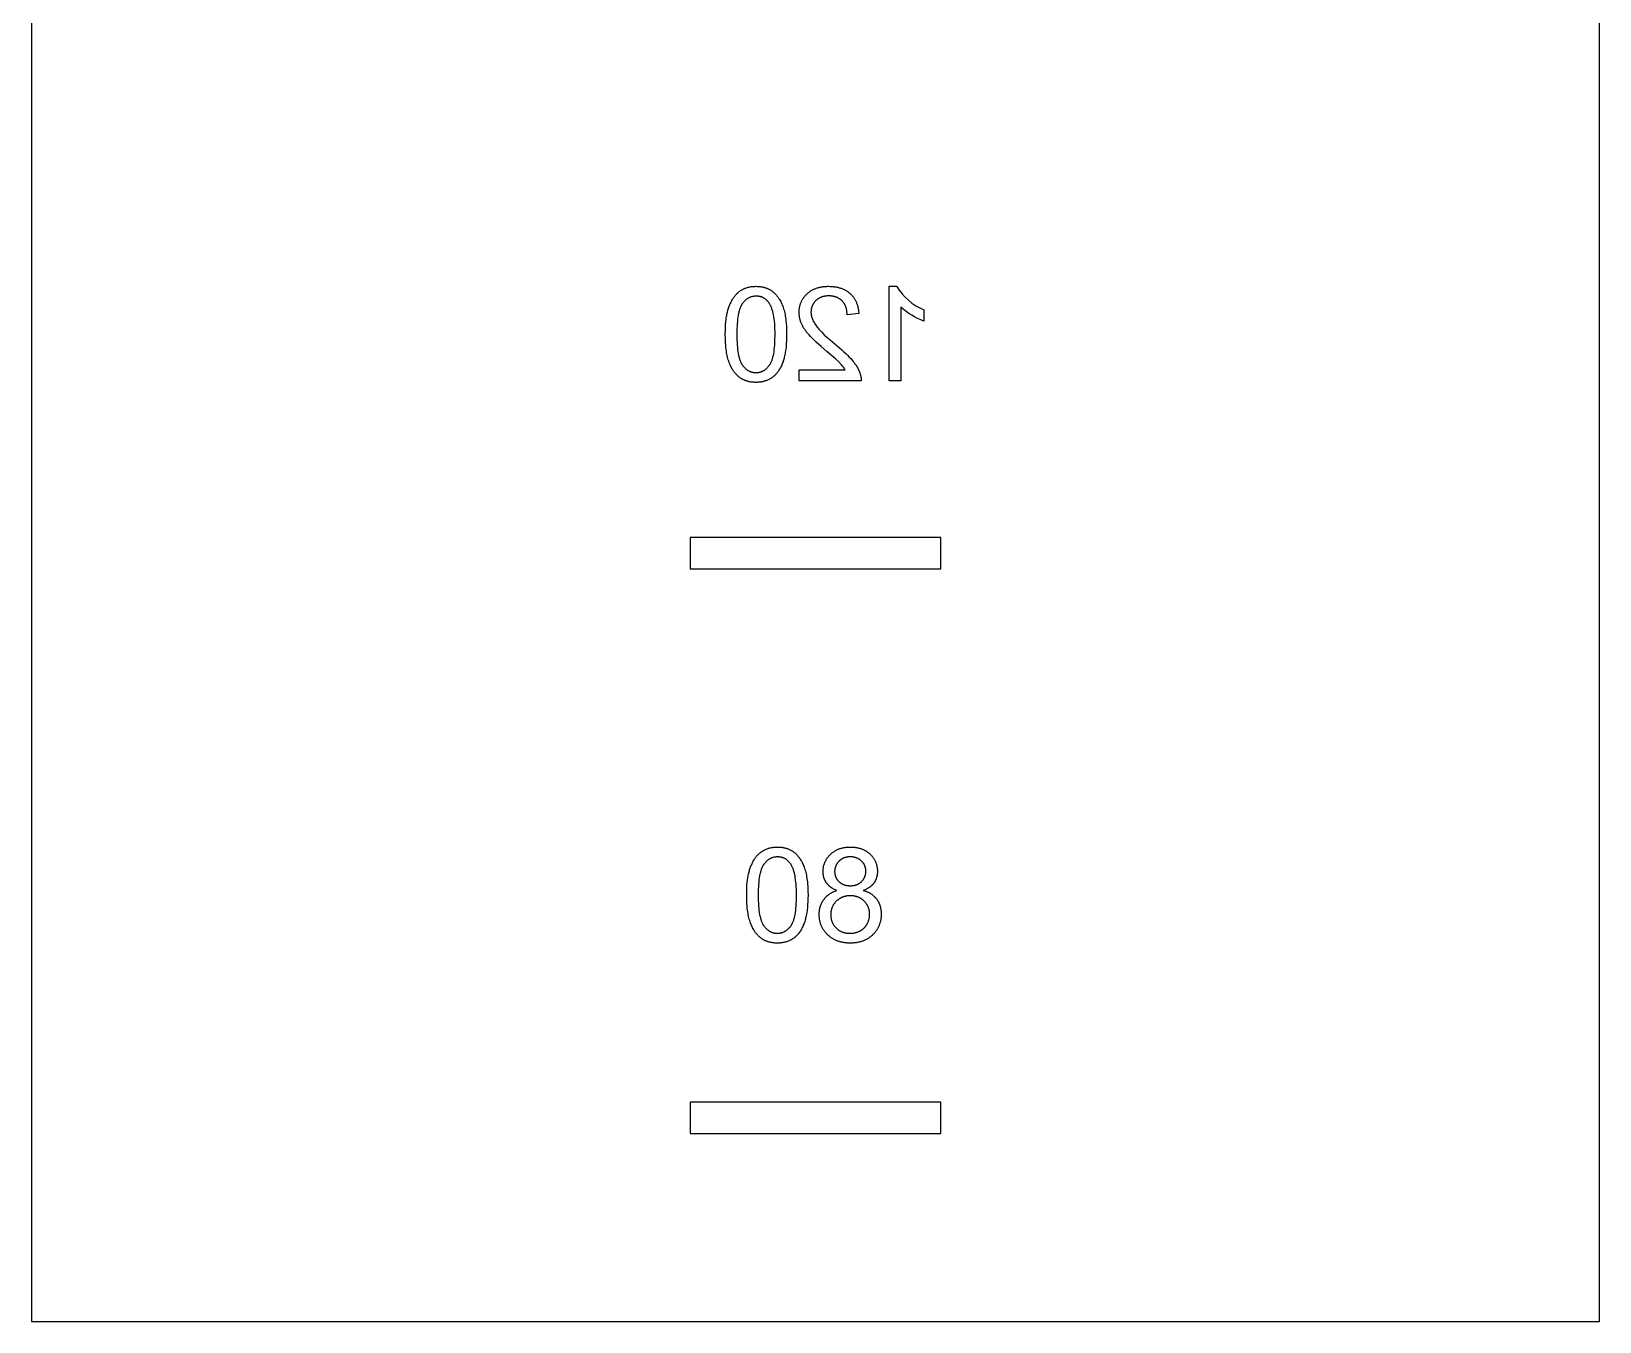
# Model space of a CAD drawing. Header units: millimetres. Extents: x -140 to 481, y -369 to 65.
# Drawn here: x -111 to 139, y -369 to -163.3 of the extents above; entities that cross this region are included whole.
import ezdxf

# ---------------------------------------------------------------- set-up
doc = ezdxf.new("R2010")
doc.units = ezdxf.units.MM
doc.layers.add('DEFAULT', color=7, linetype='Continuous')

msp = doc.modelspace()

# ---------------------------------------------------------------- linework, layer by layer
at = {"layer": 'DEFAULT'}
for p, q in [((25.76, -219.02, 1.5), (25.76, -203.97, 1.5)), ((25.76, -203.97, 1.5), (26.94, -203.97, 1.5)), ((27.6, -207.3, 1.5), (27.6, -219.02, 1.5)), ((31.28, -207.74, 1.5), (31.28, -209.52, 1.5)), ((27.6, -219.02, 1.5), (25.76, -219.02, 1.5))]:
    msp.add_line(p, q, dxfattribs=at)
for points in [[(9.4, -211.63), (9.39, -212.15), (9.37, -212.65), (9.34, -213.13), (9.3, -213.6), (9.25, -214.04), (9.19, -214.47), (9.15, -214.68), (9.11, -214.88), (9.07, -215.07), (9.03, -215.27), (8.98, -215.46), (8.93, -215.64), (8.87, -215.82), (8.82, -215.99), (8.76, -216.16), (8.7, -216.33), (8.63, -216.49), (8.56, -216.64), (8.49, -216.8), (8.42, -216.94), (8.34, -217.08), (8.26, -217.22), (8.18, -217.35), (8.09, -217.48), (8.01, -217.61), (7.91, -217.73), (7.84, -217.82), (7.76, -217.91), (7.67, -218), (7.59, -218.09), (7.5, -218.17), (7.42, -218.25), (7.33, -218.33), (7.24, -218.41), (7.14, -218.48), (7.05, -218.55), (6.95, -218.61), (6.86, -218.67), (6.76, -218.73), (6.65, -218.79), (6.55, -218.84), (6.44, -218.89), (6.34, -218.94), (6.23, -218.98), (6.12, -219.02), (6, -219.06), (5.89, -219.1), (5.77, -219.13), (5.65, -219.16), (5.53, -219.18), (5.41, -219.21), (5.29, -219.23), (5.16, -219.24), (5.04, -219.26), (4.91, -219.27), (4.78, -219.27), (4.64, -219.28), (4.51, -219.28), (4.31, -219.28), (4.21, -219.27), (4.11, -219.27), (4.01, -219.26), (3.91, -219.25), (3.82, -219.24), (3.72, -219.23), (3.63, -219.21), (3.54, -219.19), (3.44, -219.18), (3.35, -219.16), (3.27, -219.13), (3.18, -219.11), (3.09, -219.09), (3, -219.06), (2.92, -219.03), (2.84, -219), (2.75, -218.97), (2.67, -218.93), (2.59, -218.9), (2.51, -218.86), (2.44, -218.82), (2.36, -218.78), (2.28, -218.74), (2.21, -218.7), (2.14, -218.65), (2.06, -218.6), (1.99, -218.55), (1.92, -218.5), (1.85, -218.45), (1.78, -218.4), (1.72, -218.34), (1.65, -218.28), (1.59, -218.22), (1.52, -218.16), (1.46, -218.1), (1.4, -218.04), (1.34, -217.97), (1.28, -217.91), (1.22, -217.84), (1.16, -217.77), (1.11, -217.7), (1.05, -217.63), (1, -217.56), (0.94, -217.48), (0.89, -217.41), (0.84, -217.33), (0.79, -217.25), (0.74, -217.17), (0.65, -217), (0.55, -216.83), (0.47, -216.66), (0.39, -216.47), (0.31, -216.28), (0.23, -216.09), (0.16, -215.89), (0.1, -215.68), (0.04, -215.47), (-0.02, -215.25), (-0.07, -215.02), (-0.12, -214.78), (-0.17, -214.53), (-0.21, -214.28), (-0.24, -214.02), (-0.27, -213.75), (-0.3, -213.47), (-0.34, -212.89), (-0.37, -212.28), (-0.38, -211.63), (-0.37, -211.09), (-0.36, -210.57), (-0.33, -210.09), (-0.29, -209.63), (-0.25, -209.2), (-0.22, -209), (-0.19, -208.8), (-0.16, -208.61), (-0.12, -208.43), (-0.08, -208.26), (-0.04, -208.09), (0.05, -207.77), (0.09, -207.61), (0.14, -207.46), (0.19, -207.31), (0.25, -207.16), (0.3, -207.02), (0.36, -206.88), (0.42, -206.74), (0.48, -206.6), (0.54, -206.47), (0.61, -206.34), (0.68, -206.22), (0.75, -206.1), (0.82, -205.98), (0.89, -205.86), (0.96, -205.75), (1.04, -205.64), (1.12, -205.53), (1.21, -205.43), (1.29, -205.33), (1.38, -205.23), (1.47, -205.14), (1.56, -205.05), (1.66, -204.97), (1.75, -204.88), (1.85, -204.8), (1.96, -204.73), (2.06, -204.66), (2.17, -204.59), (2.28, -204.52), (2.39, -204.46), (2.51, -204.4), (2.62, -204.35), (2.74, -204.29), (2.87, -204.25), (2.99, -204.2), (3.12, -204.16), (3.25, -204.13), (3.38, -204.1), (3.51, -204.07), (3.65, -204.04), (3.78, -204.02), (3.92, -204), (4.07, -203.99), (4.21, -203.98), (4.36, -203.98), (4.51, -203.97), (4.71, -203.98), (4.81, -203.98), (4.91, -203.99), (5.01, -204), (5.1, -204), (5.2, -204.02), (5.29, -204.03), (5.39, -204.04), (5.48, -204.06), (5.57, -204.08), (5.66, -204.1), (5.75, -204.12), (5.83, -204.14), (5.92, -204.17), (6.01, -204.19), (6.09, -204.22), (6.17, -204.25), (6.26, -204.28), (6.34, -204.32), (6.42, -204.35), (6.5, -204.39), (6.57, -204.43), (6.65, -204.47), (6.73, -204.51), (6.8, -204.55), (6.87, -204.6), (6.95, -204.65), (7.02, -204.7), (7.09, -204.75), (7.16, -204.8), (7.22, -204.85), (7.29, -204.91), (7.36, -204.97), (7.42, -205.02), (7.49, -205.08), (7.55, -205.15), (7.61, -205.21), (7.67, -205.27), (7.73, -205.34), (7.79, -205.41), (7.85, -205.48), (7.9, -205.55), (7.96, -205.62), (8.01, -205.69), (8.07, -205.76), (8.12, -205.84), (8.17, -205.92), (8.22, -206), (8.27, -206.08), (8.36, -206.24), (8.46, -206.41), (8.54, -206.59), (8.63, -206.77), (8.7, -206.96), (8.78, -207.15), (8.85, -207.35), (8.92, -207.56), (8.98, -207.77), (9.04, -208), (9.09, -208.23), (9.14, -208.47), (9.18, -208.71), (9.22, -208.97), (9.26, -209.23), (9.29, -209.5), (9.32, -209.78), (9.36, -210.37), (9.39, -210.98)], [(21.28, -219.02), (11.37, -219.02), (11.37, -217.26), (18.72, -217.26), (18.64, -217.13), (18.56, -217.01), (18.47, -216.88), (18.37, -216.76), (18.27, -216.63), (18.17, -216.51), (18.06, -216.38), (17.94, -216.26), (17.88, -216.19), (17.81, -216.12), (17.64, -215.96), (17.18, -215.54), (15.82, -214.37), (14.9, -213.58), (14.12, -212.87), (13.78, -212.56), (13.48, -212.26), (13.21, -211.99), (12.98, -211.73), (12.77, -211.5), (12.58, -211.26), (12.49, -211.14), (12.41, -211.03), (12.33, -210.91), (12.25, -210.8), (12.17, -210.68), (12.1, -210.57), (12.04, -210.46), (11.97, -210.34), (11.91, -210.23), (11.86, -210.12), (11.81, -210.01), (11.76, -209.9), (11.71, -209.8), (11.67, -209.69), (11.63, -209.58), (11.6, -209.47), (11.56, -209.36), (11.53, -209.25), (11.51, -209.14), (11.48, -209.03), (11.46, -208.92), (11.44, -208.81), (11.43, -208.69), (11.41, -208.58), (11.4, -208.47), (11.4, -208.36), (11.39, -208.25), (11.39, -208.14), (11.39, -208.03), (11.4, -207.92), (11.4, -207.81), (11.41, -207.7), (11.42, -207.6), (11.43, -207.49), (11.45, -207.39), (11.47, -207.29), (11.49, -207.19), (11.51, -207.09), (11.54, -206.99), (11.57, -206.89), (11.6, -206.79), (11.63, -206.7), (11.67, -206.6), (11.71, -206.51), (11.75, -206.42), (11.79, -206.33), (11.83, -206.24), (11.88, -206.15), (11.93, -206.06), (11.99, -205.97), (12.04, -205.89), (12.1, -205.8), (12.16, -205.72), (12.22, -205.64), (12.29, -205.56), (12.35, -205.48), (12.42, -205.4), (12.5, -205.32), (12.57, -205.25), (12.65, -205.17), (12.73, -205.1), (12.81, -205.03), (12.89, -204.96), (12.98, -204.89), (13.06, -204.83), (13.15, -204.76), (13.24, -204.7), (13.33, -204.65), (13.43, -204.59), (13.52, -204.54), (13.62, -204.49), (13.72, -204.44), (13.82, -204.4), (13.92, -204.35), (14.03, -204.31), (14.13, -204.27), (14.24, -204.24), (14.35, -204.2), (14.46, -204.17), (14.57, -204.14), (14.69, -204.12), (14.8, -204.09), (14.92, -204.07), (15.04, -204.05), (15.16, -204.03), (15.29, -204.02), (15.41, -204), (15.54, -203.99), (15.67, -203.98), (15.8, -203.98), (15.93, -203.97), (16.06, -203.97), (16.33, -203.98), (16.46, -203.98), (16.58, -203.99), (16.71, -204), (16.83, -204.01), (16.96, -204.03), (17.08, -204.04), (17.2, -204.06), (17.31, -204.08), (17.43, -204.1), (17.54, -204.13), (17.66, -204.16), (17.77, -204.19), (17.88, -204.22), (17.98, -204.25), (18.09, -204.29), (18.19, -204.32), (18.29, -204.36), (18.4, -204.41), (18.49, -204.45), (18.59, -204.5), (18.69, -204.55), (18.78, -204.6), (18.87, -204.65), (18.96, -204.71), (19.05, -204.76), (19.14, -204.82), (19.22, -204.88), (19.31, -204.95), (19.39, -205.01), (19.47, -205.08), (19.55, -205.15), (19.62, -205.23), (19.7, -205.3), (19.77, -205.38), (19.84, -205.45), (19.91, -205.53), (19.97, -205.62), (20.04, -205.7), (20.1, -205.79), (20.16, -205.87), (20.21, -205.96), (20.27, -206.06), (20.32, -206.15), (20.37, -206.25), (20.42, -206.34), (20.47, -206.44), (20.51, -206.55), (20.55, -206.65), (20.6, -206.76), (20.63, -206.86), (20.67, -206.97), (20.7, -207.08), (20.74, -207.2), (20.77, -207.31), (20.79, -207.43), (20.82, -207.55), (20.84, -207.67), (20.87, -207.8), (20.88, -207.92), (20.9, -208.05), (20.92, -208.18), (20.93, -208.31), (19.04, -208.5), (19.04, -208.42), (19.03, -208.33), (19.03, -208.24), (19.02, -208.16), (19.02, -208.08), (19.01, -208), (19, -207.92), (18.98, -207.84), (18.97, -207.76), (18.96, -207.68), (18.94, -207.61), (18.92, -207.53), (18.9, -207.46), (18.88, -207.39), (18.86, -207.32), (18.83, -207.25), (18.81, -207.18), (18.78, -207.11), (18.75, -207.04), (18.72, -206.98), (18.69, -206.92), (18.65, -206.85), (18.62, -206.79), (18.58, -206.73), (18.54, -206.67), (18.5, -206.62), (18.46, -206.56), (18.42, -206.5), (18.37, -206.45), (18.33, -206.4), (18.28, -206.35), (18.23, -206.29), (18.18, -206.25), (18.13, -206.2), (18.08, -206.15), (18.02, -206.11), (17.97, -206.06), (17.91, -206.02), (17.86, -205.98), (17.8, -205.95), (17.74, -205.91), (17.68, -205.87), (17.62, -205.84), (17.56, -205.81), (17.5, -205.78), (17.43, -205.75), (17.37, -205.72), (17.3, -205.7), (17.23, -205.67), (17.17, -205.65), (17.1, -205.63), (17.03, -205.61), (16.96, -205.59), (16.88, -205.58), (16.81, -205.56), (16.74, -205.55), (16.66, -205.54), (16.58, -205.53), (16.51, -205.52), (16.43, -205.51), (16.35, -205.5), (16.27, -205.5), (16.19, -205.5), (16.1, -205.5), (16.03, -205.5), (15.95, -205.5), (15.87, -205.5), (15.8, -205.51), (15.72, -205.52), (15.65, -205.52), (15.58, -205.53), (15.51, -205.54), (15.43, -205.56), (15.36, -205.57), (15.3, -205.59), (15.23, -205.6), (15.16, -205.62), (15.09, -205.64), (15.03, -205.66), (14.97, -205.69), (14.9, -205.71), (14.84, -205.73), (14.78, -205.76), (14.72, -205.79), (14.66, -205.82), (14.6, -205.85), (14.54, -205.89), (14.49, -205.92), (14.43, -205.96), (14.37, -205.99), (14.32, -206.03), (14.27, -206.07), (14.22, -206.11), (14.16, -206.16), (14.11, -206.2), (14.06, -206.25), (14.02, -206.3), (13.97, -206.34), (13.92, -206.39), (13.88, -206.44), (13.84, -206.49), (13.8, -206.54), (13.76, -206.59), (13.72, -206.65), (13.69, -206.7), (13.65, -206.75), (13.62, -206.81), (13.59, -206.86), (13.56, -206.92), (13.53, -206.97), (13.5, -207.03), (13.48, -207.09), (13.45, -207.14), (13.43, -207.2), (13.41, -207.26), (13.39, -207.32), (13.37, -207.38), (13.36, -207.44), (13.34, -207.51), (13.33, -207.57), (13.32, -207.63), (13.31, -207.7), (13.3, -207.76), (13.29, -207.83), (13.29, -207.89), (13.29, -207.96), (13.28, -208.03), (13.28, -208.09), (13.28, -208.16), (13.29, -208.23), (13.29, -208.29), (13.3, -208.36), (13.3, -208.42), (13.31, -208.49), (13.32, -208.56), (13.34, -208.62), (13.35, -208.69), (13.37, -208.76), (13.38, -208.83), (13.4, -208.89), (13.42, -208.96), (13.45, -209.03), (13.47, -209.1), (13.5, -209.17), (13.52, -209.24), (13.55, -209.31), (13.58, -209.38), (13.62, -209.45), (13.65, -209.52), (13.69, -209.59), (13.77, -209.73), (13.85, -209.87), (13.94, -210.02), (14.04, -210.16), (14.14, -210.31), (14.25, -210.46), (14.38, -210.61), (14.52, -210.78), (14.67, -210.95), (14.83, -211.12), (15.01, -211.3), (15.4, -211.69), (15.83, -212.1), (16.32, -212.53), (17.44, -213.48), (18.18, -214.11), (18.52, -214.41), (18.83, -214.69), (19.12, -214.97), (19.39, -215.24), (19.63, -215.5), (19.85, -215.75), (19.95, -215.88), (20.05, -216), (20.15, -216.12), (20.24, -216.25), (20.33, -216.37), (20.41, -216.49), (20.49, -216.62), (20.57, -216.74), (20.65, -216.87), (20.72, -216.99), (20.78, -217.12), (20.85, -217.24), (20.91, -217.37), (20.96, -217.49), (21.01, -217.62), (21.06, -217.75), (21.09, -217.82), (21.12, -217.9), (21.14, -217.98), (21.16, -218.06), (21.19, -218.14), (21.2, -218.21), (21.22, -218.29), (21.23, -218.37), (21.25, -218.45), (21.26, -218.53), (21.27, -218.61), (21.27, -218.7), (21.28, -218.78), (21.28, -218.86), (21.28, -218.94)], [(7.51, -211.63), (7.49, -212.52), (7.47, -212.93), (7.45, -213.32), (7.42, -213.7), (7.38, -214.05), (7.34, -214.39), (7.29, -214.71), (7.23, -215), (7.2, -215.14), (7.17, -215.28), (7.13, -215.41), (7.1, -215.54), (7.06, -215.66), (7.02, -215.78), (6.98, -215.89), (6.93, -216), (6.89, -216.1), (6.84, -216.2), (6.82, -216.25), (6.8, -216.29), (6.77, -216.34), (6.75, -216.38), (6.72, -216.43), (6.69, -216.47), (6.67, -216.51), (6.64, -216.55), (6.59, -216.62), (6.53, -216.69), (6.48, -216.76), (6.42, -216.83), (6.36, -216.9), (6.3, -216.96), (6.24, -217.02), (6.18, -217.08), (6.12, -217.14), (6.06, -217.19), (6, -217.24), (5.94, -217.29), (5.87, -217.34), (5.81, -217.38), (5.74, -217.42), (5.68, -217.46), (5.61, -217.5), (5.54, -217.53), (5.47, -217.57), (5.4, -217.6), (5.33, -217.62), (5.26, -217.65), (5.19, -217.67), (5.12, -217.69), (5.04, -217.71), (4.97, -217.72), (4.9, -217.74), (4.82, -217.75), (4.74, -217.76), (4.67, -217.76), (4.59, -217.77), (4.51, -217.77), (4.43, -217.77), (4.35, -217.76), (4.28, -217.76), (4.2, -217.75), (4.12, -217.74), (4.05, -217.72), (3.97, -217.71), (3.9, -217.69), (3.83, -217.67), (3.76, -217.65), (3.69, -217.62), (3.62, -217.59), (3.55, -217.56), (3.48, -217.53), (3.41, -217.5), (3.34, -217.46), (3.28, -217.42), (3.21, -217.38), (3.15, -217.33), (3.08, -217.29), (3.02, -217.24), (2.96, -217.19), (2.9, -217.13), (2.83, -217.08), (2.77, -217.02), (2.72, -216.96), (2.66, -216.89), (2.6, -216.83), (2.54, -216.76), (2.49, -216.69), (2.43, -216.62), (2.38, -216.54), (2.35, -216.5), (2.32, -216.46), (2.3, -216.42), (2.27, -216.38), (2.25, -216.33), (2.22, -216.29), (2.2, -216.24), (2.17, -216.2), (2.13, -216.1), (2.08, -215.99), (2.04, -215.89), (2, -215.77), (1.96, -215.66), (1.92, -215.53), (1.89, -215.41), (1.85, -215.27), (1.82, -215.14), (1.79, -215), (1.73, -214.7), (1.68, -214.38), (1.63, -214.05), (1.6, -213.69), (1.57, -213.32), (1.54, -212.93), (1.53, -212.51), (1.51, -211.63), (1.53, -210.75), (1.54, -210.33), (1.57, -209.94), (1.6, -209.56), (1.63, -209.21), (1.68, -208.87), (1.73, -208.55), (1.79, -208.25), (1.82, -208.11), (1.85, -207.98), (1.89, -207.84), (1.92, -207.72), (1.96, -207.59), (2, -207.48), (2.04, -207.37), (2.08, -207.26), (2.13, -207.15), (2.17, -207.06), (2.2, -207.01), (2.22, -206.96), (2.25, -206.92), (2.27, -206.88), (2.3, -206.83), (2.32, -206.79), (2.35, -206.75), (2.38, -206.71), (2.43, -206.64), (2.49, -206.57), (2.54, -206.5), (2.6, -206.43), (2.66, -206.36), (2.72, -206.3), (2.78, -206.24), (2.84, -206.18), (2.9, -206.13), (2.96, -206.07), (3.02, -206.02), (3.08, -205.97), (3.15, -205.93), (3.21, -205.88), (3.28, -205.84), (3.35, -205.8), (3.42, -205.76), (3.48, -205.73), (3.55, -205.7), (3.62, -205.67), (3.69, -205.64), (3.77, -205.62), (3.84, -205.59), (3.91, -205.57), (3.99, -205.56), (4.06, -205.54), (4.14, -205.53), (4.21, -205.52), (4.29, -205.51), (4.37, -205.5), (4.45, -205.5), (4.53, -205.5), (4.61, -205.5), (4.69, -205.5), (4.76, -205.51), (4.84, -205.51), (4.91, -205.52), (4.99, -205.53), (5.06, -205.55), (5.13, -205.56), (5.2, -205.58), (5.27, -205.6), (5.34, -205.62), (5.41, -205.65), (5.48, -205.67), (5.54, -205.7), (5.61, -205.73), (5.67, -205.77), (5.73, -205.8), (5.79, -205.84), (5.86, -205.88), (5.91, -205.92), (5.97, -205.96), (6.03, -206), (6.09, -206.05), (6.14, -206.1), (6.2, -206.15), (6.25, -206.21), (6.31, -206.26), (6.36, -206.32), (6.41, -206.38), (6.46, -206.44), (6.51, -206.5), (6.55, -206.57), (6.58, -206.61), (6.61, -206.66), (6.64, -206.7), (6.67, -206.75), (6.72, -206.85), (6.78, -206.95), (6.83, -207.06), (6.88, -207.17), (6.92, -207.28), (6.97, -207.4), (7.01, -207.53), (7.06, -207.65), (7.1, -207.79), (7.13, -207.92), (7.17, -208.07), (7.2, -208.21), (7.27, -208.52), (7.32, -208.85), (7.37, -209.19), (7.41, -209.55), (7.45, -209.93), (7.47, -210.33), (7.49, -210.75), (7.5, -211.18)], [(12.81, -301.01), (12.8, -301.53), (12.78, -302.03), (12.75, -302.51), (12.71, -302.98), (12.66, -303.42), (12.6, -303.85), (12.56, -304.05), (12.52, -304.26), (12.48, -304.45), (12.43, -304.65), (12.39, -304.83), (12.34, -305.02), (12.28, -305.2), (12.23, -305.37), (12.17, -305.54), (12.1, -305.71), (12.04, -305.87), (11.97, -306.02), (11.9, -306.17), (11.83, -306.32), (11.75, -306.46), (11.67, -306.6), (11.59, -306.73), (11.5, -306.86), (11.41, -306.99), (11.32, -307.11), (11.24, -307.2), (11.16, -307.29), (11.08, -307.38), (11, -307.47), (10.91, -307.55), (10.83, -307.63), (10.74, -307.71), (10.65, -307.79), (10.55, -307.86), (10.46, -307.93), (10.36, -307.99), (10.26, -308.05), (10.16, -308.11), (10.06, -308.17), (9.96, -308.22), (9.85, -308.27), (9.75, -308.32), (9.64, -308.36), (9.53, -308.4), (9.41, -308.44), (9.3, -308.48), (9.18, -308.51), (9.06, -308.54), (8.94, -308.56), (8.82, -308.59), (8.7, -308.6), (8.57, -308.62), (8.44, -308.64), (8.32, -308.65), (8.18, -308.65), (8.05, -308.66), (7.92, -308.66), (7.71, -308.66), (7.61, -308.65), (7.51, -308.65), (7.42, -308.64), (7.32, -308.63), (7.22, -308.62), (7.13, -308.6), (7.04, -308.59), (6.94, -308.57), (6.85, -308.56), (6.76, -308.54), (6.67, -308.51), (6.59, -308.49), (6.5, -308.47), (6.41, -308.44), (6.33, -308.41), (6.25, -308.38), (6.16, -308.35), (6.08, -308.31), (6, -308.28), (5.92, -308.24), (5.84, -308.2), (5.77, -308.16), (5.69, -308.12), (5.62, -308.08), (5.54, -308.03), (5.47, -307.98), (5.4, -307.93), (5.33, -307.88), (5.26, -307.83), (5.19, -307.78), (5.13, -307.72), (5.06, -307.66), (5, -307.6), (4.93, -307.54), (4.87, -307.48), (4.81, -307.42), (4.75, -307.35), (4.69, -307.29), (4.63, -307.22), (4.57, -307.15), (4.51, -307.08), (4.46, -307.01), (4.4, -306.94), (4.35, -306.86), (4.3, -306.78), (4.25, -306.71), (4.2, -306.63), (4.15, -306.55), (4.05, -306.38), (3.96, -306.21), (3.88, -306.03), (3.79, -305.85), (3.72, -305.66), (3.64, -305.47), (3.57, -305.27), (3.51, -305.06), (3.44, -304.85), (3.39, -304.63), (3.33, -304.4), (3.29, -304.16), (3.24, -303.91), (3.2, -303.66), (3.17, -303.4), (3.13, -303.12), (3.11, -302.85), (3.06, -302.27), (3.04, -301.65), (3.03, -301.01), (3.04, -300.47), (3.05, -299.95), (3.08, -299.47), (3.11, -299.01), (3.16, -298.58), (3.19, -298.38), (3.22, -298.18), (3.25, -297.99), (3.29, -297.81), (3.33, -297.64), (3.37, -297.47), (3.46, -297.15), (3.5, -296.99), (3.55, -296.84), (3.6, -296.69), (3.66, -296.54), (3.71, -296.4), (3.77, -296.25), (3.83, -296.12), (3.89, -295.98), (3.95, -295.85), (4.02, -295.72), (4.08, -295.6), (4.15, -295.47), (4.22, -295.36), (4.3, -295.24), (4.37, -295.13), (4.45, -295.02), (4.53, -294.91), (4.61, -294.81), (4.7, -294.71), (4.79, -294.61), (4.88, -294.52), (4.97, -294.43), (5.07, -294.35), (5.16, -294.26), (5.26, -294.18), (5.37, -294.11), (5.47, -294.04), (5.58, -293.97), (5.69, -293.9), (5.8, -293.84), (5.92, -293.78), (6.03, -293.72), (6.15, -293.67), (6.27, -293.63), (6.4, -293.58), (6.53, -293.54), (6.65, -293.51), (6.79, -293.47), (6.92, -293.45), (7.05, -293.42), (7.19, -293.4), (7.33, -293.38), (7.48, -293.37), (7.62, -293.36), (7.77, -293.35), (7.92, -293.35), (8.12, -293.36), (8.22, -293.36), (8.32, -293.37), (8.42, -293.37), (8.51, -293.38), (8.61, -293.39), (8.7, -293.41), (8.79, -293.42), (8.89, -293.44), (8.98, -293.46), (9.07, -293.48), (9.15, -293.5), (9.24, -293.52), (9.33, -293.55), (9.41, -293.57), (9.5, -293.6), (9.58, -293.63), (9.66, -293.66), (9.74, -293.7), (9.82, -293.73), (9.9, -293.77), (9.98, -293.81), (10.06, -293.85), (10.13, -293.89), (10.21, -293.93), (10.28, -293.98), (10.35, -294.03), (10.43, -294.08), (10.5, -294.13), (10.56, -294.18), (10.63, -294.23), (10.7, -294.29), (10.77, -294.35), (10.83, -294.4), (10.89, -294.46), (10.96, -294.53), (11.02, -294.59), (11.08, -294.65), (11.14, -294.72), (11.2, -294.79), (11.25, -294.85), (11.31, -294.92), (11.37, -295), (11.42, -295.07), (11.47, -295.14), (11.53, -295.22), (11.58, -295.3), (11.63, -295.38), (11.68, -295.46), (11.77, -295.62), (11.86, -295.79), (11.95, -295.97), (12.03, -296.15), (12.11, -296.34), (12.19, -296.53), (12.26, -296.73), (12.32, -296.94), (12.39, -297.15), (12.44, -297.38), (12.5, -297.61), (12.55, -297.85), (12.59, -298.09), (12.63, -298.35), (12.67, -298.61), (12.7, -298.88), (12.73, -299.16), (12.77, -299.75), (12.8, -300.36)], [(10.91, -301.01), (10.9, -301.9), (10.88, -302.31), (10.86, -302.7), (10.83, -303.08), (10.79, -303.43), (10.75, -303.77), (10.7, -304.09), (10.64, -304.38), (10.61, -304.52), (10.58, -304.66), (10.54, -304.79), (10.51, -304.92), (10.47, -305.04), (10.43, -305.16), (10.39, -305.27), (10.34, -305.38), (10.3, -305.48), (10.25, -305.58), (10.23, -305.63), (10.2, -305.67), (10.18, -305.72), (10.15, -305.76), (10.13, -305.8), (10.1, -305.85), (10.08, -305.89), (10.05, -305.92), (10, -306), (9.94, -306.07), (9.88, -306.14), (9.83, -306.21), (9.77, -306.28), (9.71, -306.34), (9.65, -306.4), (9.59, -306.46), (9.53, -306.52), (9.47, -306.57), (9.41, -306.62), (9.34, -306.67), (9.28, -306.72), (9.22, -306.76), (9.15, -306.8), (9.08, -306.84), (9.02, -306.88), (8.95, -306.91), (8.88, -306.94), (8.81, -306.97), (8.74, -307), (8.67, -307.03), (8.6, -307.05), (8.53, -307.07), (8.45, -307.09), (8.38, -307.1), (8.3, -307.12), (8.23, -307.13), (8.15, -307.14), (8.07, -307.14), (8, -307.15), (7.92, -307.15), (7.84, -307.15), (7.76, -307.14), (7.68, -307.14), (7.61, -307.13), (7.53, -307.12), (7.46, -307.1), (7.38, -307.09), (7.31, -307.07), (7.24, -307.05), (7.16, -307.03), (7.09, -307), (7.02, -306.97), (6.95, -306.94), (6.89, -306.91), (6.82, -306.88), (6.75, -306.84), (6.68, -306.8), (6.62, -306.76), (6.55, -306.71), (6.49, -306.67), (6.43, -306.62), (6.37, -306.57), (6.3, -306.51), (6.24, -306.46), (6.18, -306.4), (6.12, -306.34), (6.07, -306.27), (6.01, -306.21), (5.95, -306.14), (5.9, -306.07), (5.84, -305.99), (5.79, -305.92), (5.76, -305.88), (5.73, -305.84), (5.71, -305.8), (5.68, -305.76), (5.66, -305.71), (5.63, -305.67), (5.61, -305.62), (5.58, -305.57), (5.54, -305.48), (5.49, -305.37), (5.45, -305.27), (5.41, -305.15), (5.37, -305.04), (5.33, -304.91), (5.29, -304.79), (5.26, -304.65), (5.23, -304.52), (5.2, -304.38), (5.14, -304.08), (5.09, -303.76), (5.04, -303.43), (5.01, -303.07), (4.98, -302.7), (4.95, -302.31), (4.94, -301.89), (4.92, -301.01), (4.94, -300.12), (4.95, -299.71), (4.98, -299.32), (5.01, -298.94), (5.04, -298.58), (5.09, -298.25), (5.14, -297.93), (5.2, -297.63), (5.23, -297.49), (5.26, -297.36), (5.29, -297.22), (5.33, -297.1), (5.37, -296.97), (5.41, -296.86), (5.45, -296.74), (5.49, -296.64), (5.54, -296.53), (5.58, -296.44), (5.61, -296.39), (5.63, -296.34), (5.66, -296.3), (5.68, -296.25), (5.71, -296.21), (5.73, -296.17), (5.76, -296.13), (5.79, -296.09), (5.84, -296.02), (5.9, -295.95), (5.95, -295.88), (6.01, -295.81), (6.07, -295.74), (6.12, -295.68), (6.18, -295.62), (6.24, -295.56), (6.31, -295.5), (6.37, -295.45), (6.43, -295.4), (6.49, -295.35), (6.56, -295.31), (6.62, -295.26), (6.69, -295.22), (6.76, -295.18), (6.82, -295.14), (6.89, -295.11), (6.96, -295.08), (7.03, -295.05), (7.1, -295.02), (7.17, -295), (7.25, -294.97), (7.32, -294.95), (7.39, -294.93), (7.47, -294.92), (7.55, -294.91), (7.62, -294.9), (7.7, -294.89), (7.78, -294.88), (7.86, -294.88), (7.94, -294.88), (8.02, -294.88), (8.09, -294.88), (8.17, -294.89), (8.25, -294.89), (8.32, -294.9), (8.4, -294.91), (8.47, -294.93), (8.54, -294.94), (8.61, -294.96), (8.68, -294.98), (8.75, -295), (8.82, -295.03), (8.88, -295.05), (8.95, -295.08), (9.01, -295.11), (9.08, -295.14), (9.14, -295.18), (9.2, -295.22), (9.26, -295.25), (9.32, -295.3), (9.38, -295.34), (9.44, -295.38), (9.5, -295.43), (9.55, -295.48), (9.61, -295.53), (9.66, -295.59), (9.71, -295.64), (9.77, -295.7), (9.82, -295.76), (9.87, -295.82), (9.91, -295.88), (9.96, -295.95), (9.99, -295.99), (10.02, -296.04), (10.05, -296.08), (10.08, -296.13), (10.13, -296.23), (10.19, -296.33), (10.24, -296.43), (10.29, -296.55), (10.33, -296.66), (10.38, -296.78), (10.42, -296.9), (10.46, -297.03), (10.5, -297.17), (10.54, -297.3), (10.58, -297.45), (10.61, -297.59), (10.68, -297.9), (10.73, -298.23), (10.78, -298.57), (10.82, -298.93), (10.85, -299.31), (10.88, -299.71), (10.9, -300.12), (10.91, -300.56)], [(21.62, -300.28), (21.79, -300.32), (21.87, -300.35), (21.95, -300.37), (22.03, -300.4), (22.11, -300.43), (22.19, -300.46), (22.26, -300.49), (22.34, -300.53), (22.41, -300.56), (22.49, -300.6), (22.56, -300.63), (22.63, -300.67), (22.7, -300.71), (22.77, -300.75), (22.83, -300.79), (22.9, -300.83), (22.96, -300.88), (23.02, -300.92), (23.09, -300.97), (23.15, -301.02), (23.21, -301.06), (23.26, -301.11), (23.32, -301.17), (23.38, -301.22), (23.43, -301.27), (23.48, -301.33), (23.54, -301.38), (23.59, -301.44), (23.64, -301.5), (23.68, -301.56), (23.73, -301.62), (23.78, -301.68), (23.82, -301.74), (23.86, -301.81), (23.9, -301.87), (23.94, -301.94), (23.98, -302.01), (24.02, -302.07), (24.05, -302.14), (24.09, -302.21), (24.12, -302.28), (24.15, -302.35), (24.18, -302.43), (24.21, -302.5), (24.24, -302.57), (24.26, -302.65), (24.29, -302.73), (24.31, -302.8), (24.33, -302.88), (24.35, -302.96), (24.37, -303.04), (24.38, -303.12), (24.4, -303.2), (24.41, -303.28), (24.43, -303.37), (24.44, -303.45), (24.45, -303.54), (24.45, -303.62), (24.46, -303.71), (24.47, -303.89), (24.47, -304.07), (24.47, -304.19), (24.47, -304.31), (24.46, -304.43), (24.45, -304.55), (24.44, -304.67), (24.42, -304.78), (24.41, -304.9), (24.39, -305.01), (24.36, -305.12), (24.34, -305.23), (24.31, -305.34), (24.28, -305.45), (24.25, -305.56), (24.21, -305.66), (24.17, -305.77), (24.13, -305.87), (24.09, -305.97), (24.04, -306.07), (23.99, -306.17), (23.94, -306.27), (23.89, -306.37), (23.83, -306.46), (23.77, -306.56), (23.71, -306.65), (23.64, -306.74), (23.57, -306.83), (23.5, -306.92), (23.43, -307.01), (23.35, -307.09), (23.28, -307.18), (23.2, -307.26), (23.11, -307.35), (23.03, -307.43), (22.94, -307.5), (22.85, -307.58), (22.76, -307.65), (22.67, -307.72), (22.57, -307.79), (22.48, -307.86), (22.38, -307.92), (22.28, -307.98), (22.18, -308.04), (22.08, -308.09), (21.97, -308.15), (21.87, -308.2), (21.76, -308.24), (21.65, -308.29), (21.54, -308.33), (21.42, -308.37), (21.31, -308.41), (21.19, -308.44), (21.08, -308.47), (20.96, -308.5), (20.84, -308.53), (20.71, -308.56), (20.59, -308.58), (20.46, -308.6), (20.33, -308.61), (20.21, -308.63), (20.07, -308.64), (19.94, -308.65), (19.81, -308.65), (19.67, -308.66), (19.53, -308.66), (19.4, -308.66), (19.26, -308.65), (19.12, -308.65), (18.99, -308.64), (18.86, -308.63), (18.73, -308.61), (18.6, -308.6), (18.48, -308.58), (18.35, -308.56), (18.23, -308.53), (18.11, -308.5), (17.99, -308.48), (17.87, -308.44), (17.76, -308.41), (17.64, -308.37), (17.53, -308.33), (17.42, -308.29), (17.31, -308.25), (17.2, -308.2), (17.1, -308.15), (16.99, -308.1), (16.89, -308.04), (16.79, -307.98), (16.69, -307.92), (16.59, -307.86), (16.49, -307.8), (16.4, -307.73), (16.31, -307.66), (16.22, -307.58), (16.13, -307.51), (16.04, -307.43), (15.95, -307.35), (15.87, -307.27), (15.79, -307.18), (15.71, -307.1), (15.64, -307.01), (15.56, -306.93), (15.49, -306.84), (15.42, -306.75), (15.36, -306.66), (15.3, -306.57), (15.24, -306.47), (15.18, -306.38), (15.13, -306.28), (15.07, -306.19), (15.02, -306.09), (14.98, -305.99), (14.93, -305.89), (14.89, -305.79), (14.85, -305.68), (14.82, -305.58), (14.79, -305.48), (14.76, -305.37), (14.73, -305.26), (14.7, -305.15), (14.68, -305.04), (14.66, -304.93), (14.64, -304.82), (14.63, -304.71), (14.62, -304.59), (14.61, -304.47), (14.6, -304.36), (14.6, -304.24), (14.59, -304.12), (14.6, -303.95), (14.61, -303.78), (14.61, -303.69), (14.62, -303.61), (14.63, -303.53), (14.64, -303.45), (14.65, -303.37), (14.66, -303.29), (14.68, -303.21), (14.7, -303.13), (14.71, -303.05), (14.73, -302.98), (14.75, -302.9), (14.77, -302.83), (14.8, -302.75), (14.82, -302.68), (14.85, -302.61), (14.88, -302.53), (14.9, -302.46), (14.94, -302.39), (14.97, -302.32), (15, -302.25), (15.03, -302.18), (15.07, -302.12), (15.11, -302.05), (15.15, -301.98), (15.19, -301.92), (15.23, -301.85), (15.27, -301.79), (15.32, -301.73), (15.36, -301.67), (15.41, -301.6), (15.46, -301.54), (15.51, -301.49), (15.56, -301.43), (15.61, -301.37), (15.66, -301.32), (15.72, -301.26), (15.77, -301.21), (15.83, -301.15), (15.89, -301.1), (15.95, -301.05), (16.01, -301), (16.07, -300.96), (16.14, -300.91), (16.2, -300.86), (16.27, -300.82), (16.33, -300.77), (16.4, -300.73), (16.47, -300.69), (16.55, -300.65), (16.62, -300.61), (16.69, -300.57), (16.77, -300.53), (16.84, -300.5), (16.92, -300.46), (17.08, -300.4), (17.25, -300.33), (17.42, -300.28), (17.28, -300.22), (17.15, -300.16), (17.02, -300.11), (16.89, -300.04), (16.78, -299.98), (16.66, -299.91), (16.6, -299.88), (16.55, -299.84), (16.5, -299.8), (16.44, -299.77), (16.39, -299.73), (16.34, -299.69), (16.29, -299.65), (16.25, -299.61), (16.2, -299.57), (16.15, -299.53), (16.11, -299.49), (16.06, -299.45), (16.02, -299.4), (15.98, -299.36), (15.94, -299.32), (15.9, -299.27), (15.86, -299.23), (15.83, -299.18), (15.79, -299.13), (15.75, -299.08), (15.72, -299.04), (15.69, -298.99), (15.66, -298.94), (15.63, -298.89), (15.6, -298.84), (15.57, -298.78), (15.54, -298.73), (15.52, -298.68), (15.49, -298.63), (15.47, -298.58), (15.44, -298.52), (15.42, -298.47), (15.4, -298.41), (15.38, -298.36), (15.36, -298.3), (15.34, -298.24), (15.33, -298.19), (15.31, -298.13), (15.3, -298.07), (15.28, -298.01), (15.27, -297.95), (15.26, -297.89), (15.25, -297.83), (15.24, -297.77), (15.23, -297.71), (15.23, -297.65), (15.22, -297.59), (15.22, -297.53), (15.21, -297.4), (15.21, -297.27), (15.21, -297.17), (15.21, -297.07), (15.22, -296.97), (15.23, -296.87), (15.24, -296.77), (15.25, -296.67), (15.27, -296.58), (15.28, -296.48), (15.3, -296.39), (15.32, -296.29), (15.35, -296.2), (15.38, -296.11), (15.41, -296.02), (15.44, -295.93), (15.47, -295.84), (15.51, -295.76), (15.55, -295.67), (15.59, -295.59), (15.63, -295.5), (15.68, -295.42), (15.72, -295.34), (15.77, -295.25), (15.83, -295.17), (15.88, -295.09), (15.94, -295.02), (16, -294.94), (16.06, -294.86), (16.12, -294.79), (16.19, -294.71), (16.26, -294.64), (16.33, -294.56), (16.4, -294.49), (16.48, -294.42), (16.56, -294.35), (16.64, -294.29), (16.72, -294.23), (16.8, -294.16), (16.88, -294.11), (16.96, -294.05), (17.05, -293.99), (17.14, -293.94), (17.23, -293.89), (17.32, -293.84), (17.41, -293.8), (17.5, -293.75), (17.6, -293.71), (17.69, -293.67), (17.79, -293.64), (17.89, -293.6), (17.99, -293.57), (18.1, -293.54), (18.2, -293.51), (18.3, -293.49), (18.41, -293.46), (18.52, -293.44), (18.63, -293.42), (18.74, -293.41), (18.85, -293.39), (18.97, -293.38), (19.08, -293.37), (19.2, -293.36), (19.32, -293.36), (19.44, -293.35), (19.56, -293.35), (19.69, -293.35), (19.8, -293.36), (19.92, -293.36), (20.04, -293.37), (20.16, -293.38), (20.27, -293.39), (20.38, -293.41), (20.49, -293.42), (20.6, -293.44), (20.71, -293.46), (20.81, -293.48), (20.92, -293.51), (21.02, -293.54), (21.12, -293.57), (21.22, -293.6), (21.32, -293.63), (21.42, -293.67), (21.51, -293.71), (21.61, -293.75), (21.7, -293.79), (21.79, -293.83), (21.88, -293.88), (21.97, -293.93), (22.06, -293.98), (22.14, -294.03), (22.22, -294.09), (22.31, -294.15), (22.39, -294.21), (22.47, -294.27), (22.54, -294.33), (22.62, -294.4), (22.69, -294.47), (22.76, -294.54), (22.83, -294.61), (22.9, -294.68), (22.97, -294.75), (23.03, -294.83), (23.09, -294.9), (23.15, -294.98), (23.21, -295.06), (23.26, -295.14), (23.31, -295.21), (23.36, -295.3), (23.41, -295.38), (23.45, -295.46), (23.5, -295.54), (23.54, -295.63), (23.57, -295.71), (23.61, -295.8), (23.64, -295.89), (23.67, -295.97), (23.7, -296.06), (23.73, -296.15), (23.75, -296.25), (23.78, -296.34), (23.79, -296.43), (23.81, -296.53), (23.83, -296.62), (23.84, -296.72), (23.85, -296.82), (23.86, -296.92), (23.86, -297.02), (23.87, -297.12), (23.87, -297.22), (23.87, -297.35), (23.86, -297.48), (23.85, -297.61), (23.84, -297.68), (23.83, -297.74), (23.82, -297.8), (23.81, -297.87), (23.8, -297.93), (23.79, -297.99), (23.78, -298.05), (23.76, -298.11), (23.75, -298.17), (23.73, -298.23), (23.71, -298.28), (23.69, -298.34), (23.67, -298.4), (23.65, -298.45), (23.63, -298.51), (23.61, -298.56), (23.58, -298.62), (23.56, -298.67), (23.53, -298.72), (23.5, -298.78), (23.48, -298.83), (23.45, -298.88), (23.42, -298.93), (23.38, -298.98), (23.35, -299.03), (23.32, -299.08), (23.28, -299.13), (23.24, -299.17), (23.21, -299.22), (23.17, -299.27), (23.13, -299.31), (23.09, -299.36), (23.05, -299.4), (23, -299.45), (22.96, -299.49), (22.91, -299.53), (22.87, -299.57), (22.82, -299.61), (22.77, -299.65), (22.72, -299.69), (22.67, -299.73), (22.62, -299.77), (22.56, -299.8), (22.51, -299.84), (22.45, -299.88), (22.39, -299.91), (22.28, -299.98), (22.15, -300.04), (22.03, -300.11), (21.9, -300.16), (21.76, -300.22)], [(21.99, -297.16), (21.99, -297.22), (21.98, -297.29), (21.98, -297.35), (21.98, -297.42), (21.97, -297.48), (21.96, -297.54), (21.95, -297.6), (21.94, -297.66), (21.93, -297.72), (21.92, -297.78), (21.91, -297.84), (21.89, -297.9), (21.87, -297.96), (21.86, -298.01), (21.84, -298.07), (21.82, -298.12), (21.79, -298.18), (21.77, -298.23), (21.75, -298.28), (21.72, -298.33), (21.69, -298.38), (21.66, -298.44), (21.63, -298.48), (21.6, -298.53), (21.57, -298.58), (21.53, -298.63), (21.5, -298.67), (21.46, -298.72), (21.42, -298.76), (21.38, -298.81), (21.34, -298.85), (21.3, -298.89), (21.26, -298.94), (21.21, -298.98), (21.17, -299.02), (21.12, -299.05), (21.08, -299.09), (21.03, -299.12), (20.98, -299.16), (20.93, -299.19), (20.88, -299.22), (20.83, -299.25), (20.78, -299.28), (20.73, -299.31), (20.68, -299.33), (20.62, -299.36), (20.57, -299.38), (20.51, -299.4), (20.46, -299.42), (20.4, -299.44), (20.34, -299.46), (20.29, -299.47), (20.23, -299.49), (20.17, -299.5), (20.11, -299.52), (20.04, -299.53), (19.98, -299.54), (19.92, -299.55), (19.85, -299.55), (19.79, -299.56), (19.72, -299.56), (19.66, -299.57), (19.59, -299.57), (19.52, -299.57), (19.46, -299.57), (19.39, -299.57), (19.33, -299.56), (19.26, -299.56), (19.2, -299.55), (19.14, -299.55), (19.08, -299.54), (19.02, -299.53), (18.96, -299.52), (18.9, -299.5), (18.84, -299.49), (18.78, -299.48), (18.72, -299.46), (18.67, -299.44), (18.61, -299.42), (18.56, -299.4), (18.5, -299.38), (18.45, -299.36), (18.4, -299.33), (18.34, -299.31), (18.29, -299.28), (18.24, -299.25), (18.19, -299.22), (18.14, -299.19), (18.1, -299.16), (18.05, -299.13), (18, -299.09), (17.96, -299.06), (17.91, -299.02), (17.87, -298.98), (17.82, -298.94), (17.78, -298.9), (17.74, -298.86), (17.7, -298.82), (17.66, -298.77), (17.62, -298.73), (17.58, -298.68), (17.55, -298.64), (17.51, -298.59), (17.48, -298.55), (17.45, -298.5), (17.42, -298.45), (17.39, -298.4), (17.37, -298.36), (17.34, -298.31), (17.31, -298.26), (17.29, -298.21), (17.27, -298.15), (17.25, -298.1), (17.23, -298.05), (17.21, -298), (17.2, -297.94), (17.18, -297.89), (17.17, -297.84), (17.15, -297.78), (17.14, -297.73), (17.13, -297.67), (17.12, -297.61), (17.12, -297.56), (17.11, -297.5), (17.11, -297.44), (17.1, -297.38), (17.1, -297.32), (17.1, -297.26), (17.1, -297.2), (17.1, -297.13), (17.11, -297.07), (17.11, -297.01), (17.12, -296.95), (17.12, -296.89), (17.13, -296.83), (17.14, -296.77), (17.15, -296.71), (17.17, -296.66), (17.18, -296.6), (17.2, -296.54), (17.22, -296.49), (17.23, -296.43), (17.25, -296.38), (17.27, -296.33), (17.3, -296.27), (17.32, -296.22), (17.35, -296.17), (17.37, -296.12), (17.4, -296.07), (17.43, -296.02), (17.46, -295.97), (17.49, -295.92), (17.53, -295.87), (17.56, -295.83), (17.6, -295.78), (17.64, -295.73), (17.67, -295.69), (17.72, -295.64), (17.76, -295.6), (17.8, -295.56), (17.84, -295.51), (17.89, -295.47), (17.93, -295.43), (17.98, -295.39), (18.03, -295.36), (18.07, -295.32), (18.12, -295.29), (18.17, -295.25), (18.22, -295.22), (18.27, -295.19), (18.32, -295.16), (18.37, -295.14), (18.43, -295.11), (18.48, -295.08), (18.53, -295.06), (18.59, -295.04), (18.64, -295.02), (18.7, -295), (18.75, -294.98), (18.81, -294.96), (18.87, -294.95), (18.92, -294.93), (18.98, -294.92), (19.04, -294.91), (19.1, -294.9), (19.16, -294.89), (19.23, -294.88), (19.29, -294.88), (19.35, -294.87), (19.41, -294.87), (19.48, -294.87), (19.54, -294.87), (19.61, -294.87), (19.67, -294.87), (19.74, -294.87), (19.8, -294.88), (19.86, -294.88), (19.93, -294.89), (19.99, -294.9), (20.05, -294.91), (20.11, -294.92), (20.17, -294.93), (20.23, -294.95), (20.28, -294.96), (20.34, -294.98), (20.4, -295), (20.45, -295.01), (20.51, -295.03), (20.56, -295.06), (20.61, -295.08), (20.67, -295.1), (20.72, -295.13), (20.77, -295.16), (20.82, -295.19), (20.87, -295.21), (20.92, -295.25), (20.97, -295.28), (21.02, -295.31), (21.07, -295.35), (21.11, -295.38), (21.16, -295.42), (21.2, -295.46), (21.25, -295.5), (21.29, -295.54), (21.33, -295.58), (21.38, -295.63), (21.42, -295.67), (21.45, -295.71), (21.49, -295.76), (21.53, -295.8), (21.56, -295.85), (21.6, -295.9), (21.63, -295.94), (21.66, -295.99), (21.69, -296.04), (21.72, -296.08), (21.74, -296.13), (21.77, -296.18), (21.79, -296.23), (21.81, -296.28), (21.83, -296.33), (21.85, -296.38), (21.87, -296.44), (21.89, -296.49), (21.9, -296.54), (21.92, -296.59), (21.93, -296.65), (21.94, -296.7), (21.95, -296.76), (21.96, -296.81), (21.97, -296.87), (21.98, -296.93), (21.98, -296.98), (21.98, -297.04), (21.99, -297.1)], [(22.58, -304.08), (22.58, -304.18), (22.57, -304.27), (22.57, -304.37), (22.56, -304.47), (22.54, -304.57), (22.53, -304.66), (22.51, -304.76), (22.49, -304.85), (22.46, -304.95), (22.43, -305.04), (22.4, -305.14), (22.37, -305.23), (22.33, -305.32), (22.29, -305.42), (22.25, -305.51), (22.21, -305.6), (22.18, -305.65), (22.16, -305.69), (22.13, -305.74), (22.11, -305.78), (22.08, -305.82), (22.05, -305.87), (22.03, -305.91), (22, -305.95), (21.97, -305.99), (21.94, -306.03), (21.91, -306.07), (21.88, -306.11), (21.84, -306.15), (21.81, -306.18), (21.78, -306.22), (21.74, -306.26), (21.71, -306.29), (21.67, -306.33), (21.64, -306.36), (21.6, -306.39), (21.56, -306.43), (21.52, -306.46), (21.48, -306.49), (21.44, -306.52), (21.4, -306.55), (21.36, -306.58), (21.32, -306.61), (21.28, -306.64), (21.23, -306.66), (21.19, -306.69), (21.14, -306.72), (21.1, -306.74), (21.01, -306.79), (20.91, -306.84), (20.82, -306.88), (20.72, -306.92), (20.63, -306.96), (20.53, -306.99), (20.43, -307.02), (20.33, -307.05), (20.23, -307.07), (20.13, -307.09), (20.03, -307.11), (19.93, -307.12), (19.83, -307.13), (19.72, -307.14), (19.62, -307.14), (19.51, -307.15), (19.43, -307.15), (19.35, -307.14), (19.27, -307.14), (19.19, -307.13), (19.11, -307.13), (19.03, -307.12), (18.96, -307.11), (18.88, -307.09), (18.81, -307.08), (18.73, -307.06), (18.66, -307.05), (18.59, -307.03), (18.52, -307.01), (18.45, -306.98), (18.38, -306.96), (18.31, -306.93), (18.24, -306.91), (18.17, -306.88), (18.11, -306.85), (18.04, -306.81), (17.98, -306.78), (17.92, -306.75), (17.85, -306.71), (17.79, -306.67), (17.73, -306.63), (17.67, -306.59), (17.61, -306.54), (17.56, -306.5), (17.5, -306.45), (17.44, -306.4), (17.39, -306.35), (17.33, -306.3), (17.28, -306.24), (17.23, -306.19), (17.18, -306.13), (17.13, -306.08), (17.09, -306.02), (17.04, -305.96), (17, -305.9), (16.96, -305.84), (16.92, -305.78), (16.88, -305.72), (16.85, -305.66), (16.81, -305.6), (16.78, -305.53), (16.75, -305.47), (16.72, -305.4), (16.69, -305.33), (16.66, -305.27), (16.64, -305.2), (16.62, -305.13), (16.6, -305.06), (16.58, -304.99), (16.56, -304.91), (16.54, -304.84), (16.53, -304.77), (16.52, -304.69), (16.51, -304.61), (16.5, -304.54), (16.49, -304.46), (16.48, -304.38), (16.48, -304.3), (16.48, -304.22), (16.48, -304.14), (16.48, -304.06), (16.48, -303.98), (16.48, -303.9), (16.49, -303.82), (16.5, -303.74), (16.51, -303.66), (16.52, -303.58), (16.53, -303.5), (16.55, -303.43), (16.56, -303.35), (16.58, -303.28), (16.6, -303.21), (16.62, -303.14), (16.65, -303.07), (16.67, -303), (16.7, -302.93), (16.73, -302.86), (16.76, -302.79), (16.79, -302.72), (16.82, -302.66), (16.86, -302.59), (16.89, -302.53), (16.93, -302.47), (16.97, -302.41), (17.02, -302.34), (17.06, -302.28), (17.11, -302.22), (17.15, -302.17), (17.2, -302.11), (17.25, -302.05), (17.31, -302), (17.36, -301.94), (17.42, -301.89), (17.47, -301.84), (17.53, -301.79), (17.59, -301.74), (17.65, -301.69), (17.71, -301.65), (17.77, -301.6), (17.83, -301.56), (17.89, -301.52), (17.96, -301.48), (18.02, -301.45), (18.09, -301.41), (18.15, -301.38), (18.22, -301.35), (18.29, -301.32), (18.36, -301.29), (18.43, -301.26), (18.5, -301.24), (18.57, -301.22), (18.64, -301.19), (18.71, -301.18), (18.79, -301.16), (18.86, -301.14), (18.94, -301.13), (19.01, -301.11), (19.09, -301.1), (19.17, -301.09), (19.25, -301.09), (19.33, -301.08), (19.41, -301.08), (19.49, -301.07), (19.57, -301.07), (19.65, -301.07), (19.73, -301.08), (19.81, -301.08), (19.89, -301.09), (19.97, -301.09), (20.05, -301.1), (20.12, -301.11), (20.2, -301.13), (20.27, -301.14), (20.34, -301.16), (20.41, -301.17), (20.49, -301.19), (20.56, -301.21), (20.63, -301.24), (20.69, -301.26), (20.76, -301.29), (20.83, -301.32), (20.89, -301.34), (20.96, -301.38), (21.02, -301.41), (21.09, -301.44), (21.15, -301.48), (21.21, -301.52), (21.27, -301.56), (21.33, -301.6), (21.39, -301.64), (21.45, -301.68), (21.51, -301.73), (21.56, -301.78), (21.62, -301.83), (21.67, -301.88), (21.73, -301.93), (21.78, -301.99), (21.83, -302.04), (21.88, -302.1), (21.93, -302.15), (21.97, -302.21), (22.02, -302.27), (22.06, -302.33), (22.1, -302.39), (22.14, -302.45), (22.18, -302.51), (22.21, -302.57), (22.25, -302.64), (22.28, -302.7), (22.31, -302.77), (22.34, -302.83), (22.37, -302.9), (22.39, -302.97), (22.42, -303.03), (22.44, -303.1), (22.46, -303.17), (22.48, -303.24), (22.5, -303.32), (22.51, -303.39), (22.53, -303.46), (22.54, -303.54), (22.55, -303.61), (22.56, -303.69), (22.57, -303.76), (22.57, -303.84), (22.58, -303.92), (22.58, -304)]]:
    msp.add_lwpolyline(points, close=True, dxfattribs=at)
msp.add_polyline3d([(-111, -69, 3), (-111, -369, 3), (139, -369, 3), (139, -69, 3)], close=True, dxfattribs=at)
for points in [[(-6, -244, 3), (-6, -249, 3), (34, -249, 3), (34, -244, 3), (-6, -244, 3)], [(-6, -334, 3), (-6, -339, 3), (34, -339, 3), (34, -334, 3), (-6, -334, 3)]]:
    msp.add_polyline3d(points, dxfattribs=at)
msp.add_arc((35.01, -199.06, 1.5), 9.45, 211.355, 246.734, dxfattribs=at)
at = {"layer": 'DEFAULT', "extrusion": (0, 0, -1)}
msp.add_arc((-35.8, -197.85, -1.5), 12.52, 291.1935, 310.9678, dxfattribs=at)

doc.saveas('drawing.dxf')
